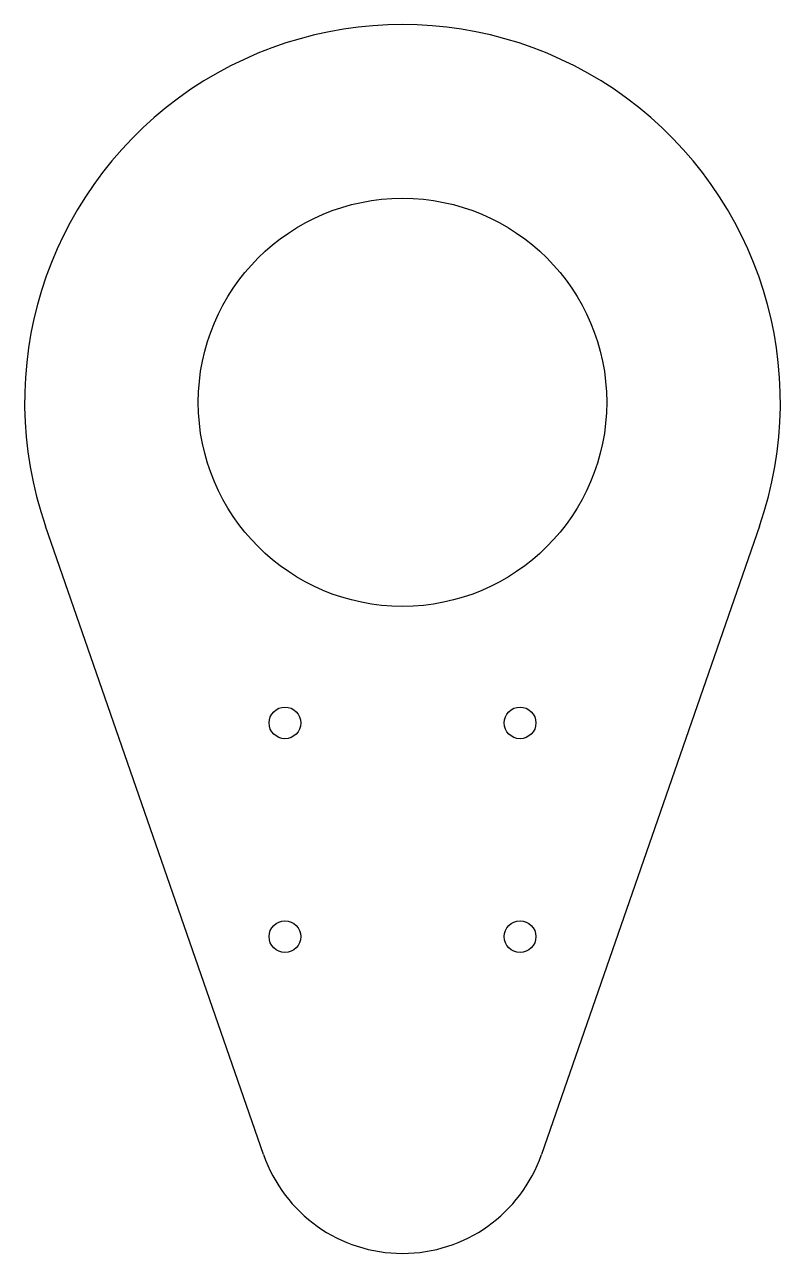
# Model space of a CAD drawing. Header units: inches. Extents: x -1.77 to 1.77, y -3.98 to 1.77.
import ezdxf

# ---------------------------------------------------------------- set-up
doc = ezdxf.new("R2010")
doc.units = ezdxf.units.IN
doc.header["$MEASUREMENT"] = 0

msp = doc.modelspace()

# ---------------------------------------------------------------- linework, layer by layer
at = {"linetype": 'Continuous', "lineweight": 25}
for p, q in [((-0.6495, -3.5203), (-1.6699, -0.5793)), ((1.6699, -0.5793), (0.6495, -3.5203))]:
    msp.add_line(p, q, dxfattribs=at)
for centre, radius in [((0, 0), 0.955), ((-0.55, -1.5), 0.074), ((0.55, -1.5), 0.074), ((-0.55, -2.5), 0.074), ((0.55, -2.5), 0.074)]:
    msp.add_circle(centre, radius, dxfattribs=at)
for centre, radius, start, end in [((0, 0), 1.7675, 340.86656, 199.13344), ((0, -3.295), 0.6875, 199.13344, 340.86656)]:
    msp.add_arc(centre, radius, start, end, dxfattribs=at)

doc.saveas('drawing.dxf')
